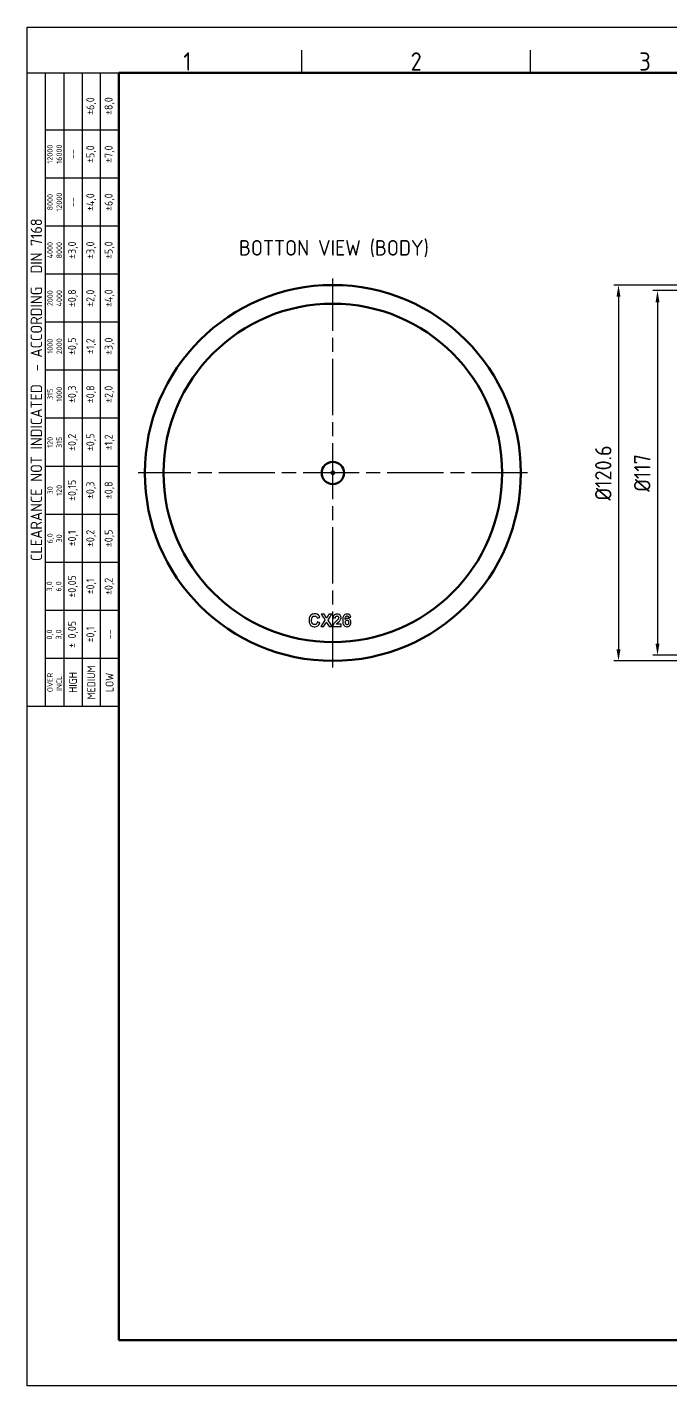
# Model space of a CAD drawing. Extents: x 0 to 616, y 0 to 436.
# Drawn here: x 0 to 206.4, y 0 to 435.9 of the extents above; entities that cross this region are included whole.
import ezdxf
from ezdxf.enums import TextEntityAlignment as Align

# ---------------------------------------------------------------- set-up
doc = ezdxf.new("R2010")
doc.units = 0
doc.header["$LTSCALE"] = 1.5
doc.linetypes.add('AM_ISO08W050', pattern=[18, 12, -1.5, 3, -1.5])
doc.layers.get('0').update_dxf_attribs({"linetype": 'CONTINUOUS'})
doc.layers.get('Defpoints').update_dxf_attribs({"linetype": 'CONTINUOUS'})
for name, color, linetype, lineweight in [('AM_0', 7, 'CONTINUOUS', 50), ('AM_5', 3, 'CONTINUOUS', 25), ('AM_7', 4, 'AM_ISO08W050', 25), ('AM_BOR', 7, 'CONTINUOUS', 50)]:
    doc.layers.add(name, color=color, linetype=linetype, lineweight=lineweight)
doc.layers.add('Layer 1', color=7, linetype='CONTINUOUS')
doc.styles.add('ACISOTS', font='isocp.shx', dxfattribs={"height": 1})
doc.styles.get("Standard").update_dxf_attribs({"font": 'ISOCP.SHX'})
doc.dimstyles.new('AM_ISO', dxfattribs={"dimtxt": 3.5, "dimasz": 2.5, "dimexe": 1, "dimexo": 1, "dimgap": 1.5, "dimtad": 1, "dimdsep": 46, "dimtxsty": 'Standard', "dimcen": 0, "dimclrd": 256, "dimclre": 256, "dimclrt": 2, "dimadec": 0, "dimazin": 2, "dimtp": 0.1, "dimtm": 0.1, "dimtfac": 0.71, "dimtdec": 3, "dimtmove": 0, "dimatfit": 3, "dimfxl": 1, "dimlwd": -1, "dimlwe": -1, "dimarcsym": 0})

# ---------------------------------------------------------------- blocks, each defined once
blk = doc.blocks.new('A3 ZTL')
for p, q in [((19.57, 280.82), (19.57, 9.78)), ((401.17, 280.82), (19.57, 280.82)), ((19.57, 9.78), (401.17, 9.78))]:
    blk.add_line(p, q)
at = {"layer": 'AM_BOR', "color": 135, "lineweight": 25}
for p, q in [((0, 0), (0, 290.61)), ((0, 290.61), (410.96, 290.61)), ((58.71, 280.82), (58.71, 285.71)), ((107.63, 280.82), (107.63, 285.71)), ((3.91, 145.3), (3.91, 280.82)), ((7.83, 280.82), (7.83, 145.3)), ((11.74, 280.82), (11.74, 145.3)), ((15.66, 145.3), (15.66, 280.82)), ((19.57, 268.59), (3.91, 268.59)), ((19.57, 258.32), (3.91, 258.32)), ((19.57, 248.04), (3.91, 248.04)), ((19.57, 237.77), (3.91, 237.77)), ((19.57, 227.5), (3.91, 227.5)), ((19.57, 217.22), (3.91, 217.22)), ((19.57, 206.95), (3.91, 206.95)), ((19.57, 196.67), (3.91, 196.67)), ((19.57, 186.4), (3.91, 186.4)), ((19.57, 176.13), (3.91, 176.13)), ((19.57, 165.85), (3.91, 165.85)), ((19.57, 155.58), (3.91, 155.58)), ((410.96, 0), (0, 0))]:
    blk.add_line(p, q, dxfattribs=at)
blk.add_lwpolyline([(19.57, 145.3), (0, 145.3), (0, 280.82), (19.57, 280.82)], close=True, dxfattribs=at)
at = {"layer": 'AM_BOR', "color": 135, "lineweight": 25, "style": 'ACISOTS'}
for s, p in [('1', (34.25, 283.27)), ('2', (83.17, 283.27)), ('3', (132.09, 283.27))]:
    blk.add_text(s, height=3.91, dxfattribs=at).set_placement(p, align=Align.MIDDLE)
at = {"layer": 'AM_BOR', "color": 135, "lineweight": 25, "attachment_point": 5, "rotation": 90}
for s, insert, char_height, width in [('±6,0', (13.7, 273.73), 1.712, 10.274), ('±8,0', (17.61, 273.73), 1.712, 10.274), ('12000\\P16000', (5.87, 263.45), 1.174, 10.274), ('±5,0', (13.7, 263.45), 1.712, 10.274), ('±7,0', (17.61, 263.45), 1.712, 10.274), ('--', (9.78, 263.45), 1.712, 10.274), ('8000\\P12000', (5.87, 253.18), 1.174, 10.274), ('--', (9.78, 253.18), 1.712, 10.274), ('±4,0', (13.7, 253.18), 1.712, 10.274), ('±6,0', (17.61, 253.18), 1.712, 10.274), ('{\\Fisocp.shx|c0;CLEARANCE NOT INDICATED  - ACCORDING  DIN 7168}', (1.96, 213.06), 2.4462, 135.5186), ('4000\\P8000', (5.87, 242.91), 1.174, 10.274), ('±3,0', (9.78, 242.91), 1.712, 10.274), ('±3,0', (13.7, 242.91), 1.712, 10.274), ('±5,0', (17.61, 242.91), 1.712, 10.274), ('2000\\P4000', (5.87, 232.63), 1.174, 10.274), ('±0,8', (9.78, 232.63), 1.712, 10.274), ('±2,0', (13.7, 232.63), 1.712, 10.274), ('±4,0', (17.61, 232.63), 1.712, 10.274), ('±0,5', (9.78, 222.36), 1.712, 10.274), ('±1,2', (13.7, 222.36), 1.712, 10.274), ('±3,0', (17.61, 222.36), 1.712, 10.274), ('1000\\P2000', (5.87, 222.36), 1.174, 10.274), ('315\\P1000', (5.87, 212.08), 1.174, 10.274), ('±0,3', (9.78, 212.08), 1.712, 10.274), ('±0,8', (13.7, 212.08), 1.712, 10.274), ('±2,0', (17.61, 212.08), 1.712, 10.274), ('±0,2', (9.78, 201.81), 1.712, 10.274), ('±0,5', (13.7, 201.81), 1.712, 10.274), ('120\\P315', (5.87, 201.81), 1.174, 10.274), ('±1,2', (17.61, 201.81), 1.712, 10.274), ('30\\P120', (5.87, 191.54), 1.174, 10.274), ('±0,15', (9.78, 191.54), 1.712, 10.274), ('±0,3', (13.7, 191.54), 1.712, 10.274), ('±0,8', (17.61, 191.54), 1.712, 10.274), ('6,0\\P30', (5.87, 181.26), 1.174, 10.274), ('±0,1', (9.78, 181.26), 1.712, 10.274), ('±0,2', (13.7, 181.26), 1.712, 10.274), ('±0,5', (17.61, 181.26), 1.712, 10.274), ('3,0\\P6,0', (5.87, 170.99), 1.174, 10.274), ('±0,05', (9.78, 170.99), 1.712, 10.274), ('±0,1', (13.7, 170.99), 1.712, 10.274), ('±0,2', (17.61, 170.99), 1.712, 10.274), ('± 0,05', (9.78, 160.71), 1.712, 10.274), ('0,0\\P3,0', (5.87, 160.71), 1.174, 10.274), ('\\pt4.69206;±0,1', (13.7, 160.71), 1.7123, 10.274), ('--', (17.61, 160.71), 1.712, 10.274), ('{\\Fisocp.shx|c0;OVER\\PINCL.}', (5.87, 150.44), 1.1742, 10.274), ('HIGH', (9.78, 150.44), 1.712, 10.274), ('MEDIUM', (13.7, 150.44), 1.712, 10.274), ('LOW', (17.61, 150.44), 1.712, 10.274)]:
    blk.add_mtext(s, dxfattribs=dict(at, insert=insert, char_height=char_height, width=width))
blk = doc.blocks.new('*D38')
at = {"layer": 'AM_5', "transparency": 16777216}
for p, q in [((228.9, 351.38), (200.64, 351.38)), ((202.14, 347.63), (202.14, 238.13)), ((228.9, 234.38), (200.64, 234.38))]:
    blk.add_line(p, q, dxfattribs=at)
for points in [[(201.51, 347.63), (202.76, 347.63), (202.14, 351.38)], [(201.51, 238.13), (202.76, 238.13), (202.14, 234.38)]]:
    blk.add_solid(points, dxfattribs=at)
at = {"layer": 'Defpoints', "color": 0, "transparency": 16777216}
for p in [(230.4, 351.38), (202.14, 234.38), (230.4, 234.38)]:
    blk.add_point(p, dxfattribs=at)
at = {"layer": 'AM_5', "color": 3, "transparency": 16777216, "insert": (197.26, 292.88), "char_height": 5.25, "attachment_point": 5, "rotation": 90}
blk.add_mtext('%%C117', dxfattribs=at)
blk = doc.blocks.new('*D39')
at = {"layer": 'AM_5', "transparency": 16777216}
for p, q in [((225.1, 353.18), (188.14, 353.18)), ((189.64, 349.43), (189.64, 236.33)), ((225.1, 232.58), (188.14, 232.58))]:
    blk.add_line(p, q, dxfattribs=at)
for points in [[(189.01, 349.43), (190.26, 349.43), (189.64, 353.18)], [(189.01, 236.33), (190.26, 236.33), (189.64, 232.58)]]:
    blk.add_solid(points, dxfattribs=at)
at = {"layer": 'Defpoints', "color": 0, "transparency": 16777216}
for p in [(226.6, 353.18), (189.64, 232.58), (226.6, 232.58)]:
    blk.add_point(p, dxfattribs=at)
at = {"layer": 'AM_5', "color": 3, "transparency": 16777216, "insert": (184.76, 292.88), "char_height": 5.25, "attachment_point": 5, "rotation": 90}
blk.add_mtext('%%C120.6', dxfattribs=at)

msp = doc.modelspace()

# ---------------------------------------------------------------- linework, layer by layer
at = {"layer": 'AM_0'}
for radius in [60.3, 54.3, 3.572, 0.469]:
    msp.add_circle((98.033, 292.885), radius, dxfattribs=at)
at = {"layer": 'AM_7'}
for p, q in [((98.033, 230.458), (98.033, 355.312)), ((160.46, 292.885), (35.606, 292.885))]:
    msp.add_line(p, q, dxfattribs=at)
at = {"layer": 'Layer 1', "color": 7}
for points, knots in [([(93.072, 245.088), (93.072, 245.088), (93.851, 244.841), (93.851, 244.841), (93.851, 244.841), (93.732, 244.405), (93.533, 244.082), (93.255, 243.871), (93.255, 243.871), (92.977, 243.66), (92.624, 243.554), (92.196, 243.554), (92.196, 243.554), (91.667, 243.554), (91.232, 243.735), (90.891, 244.096), (90.891, 244.096), (90.55, 244.458), (90.38, 244.953), (90.38, 245.579), (90.38, 245.579), (90.38, 246.243), (90.551, 246.758), (90.894, 247.126), (90.894, 247.126), (91.236, 247.492), (91.686, 247.676), (92.245, 247.676), (92.245, 247.676), (92.732, 247.676), (93.128, 247.532), (93.433, 247.243), (93.433, 247.243), (93.615, 247.074), (93.75, 246.829), (93.841, 246.509), (93.841, 246.509), (93.841, 246.509), (93.044, 246.319), (93.044, 246.319), (93.044, 246.319), (92.998, 246.526), (92.899, 246.689), (92.749, 246.809), (92.749, 246.809), (92.599, 246.929), (92.418, 246.988), (92.204, 246.988), (92.204, 246.988), (91.909, 246.988), (91.669, 246.882), (91.485, 246.67), (91.485, 246.67), (91.301, 246.458), (91.209, 246.115), (91.209, 245.64), (91.209, 245.64), (91.209, 245.136), (91.299, 244.777), (91.481, 244.563), (91.481, 244.563), (91.662, 244.349), (91.898, 244.242), (92.187, 244.242), (92.187, 244.242), (92.402, 244.242), (92.586, 244.31), (92.74, 244.446), (92.74, 244.446), (92.894, 244.582), (93.004, 244.796), (93.072, 245.088)], [0, 0, 0, 0, 0.0555556, 0.0555556, 0.0555556, 0.0833333, 0.1111111, 0.1111111, 0.1111111, 0.1388889, 0.1666667, 0.1666667, 0.1666667, 0.1944444, 0.2222222, 0.2222222, 0.2222222, 0.25, 0.2777778, 0.2777778, 0.2777778, 0.3055556, 0.3333333, 0.3333333, 0.3333333, 0.3611111, 0.3888889, 0.3888889, 0.3888889, 0.4166667, 0.4444444, 0.4444444, 0.4444444, 0.4722222, 0.5, 0.5, 0.5, 0.5277778, 0.5555556, 0.5555556, 0.5555556, 0.5833333, 0.6111111, 0.6111111, 0.6111111, 0.6388889, 0.6666667, 0.6666667, 0.6666667, 0.6944444, 0.7222222, 0.7222222, 0.7222222, 0.75, 0.7777778, 0.7777778, 0.7777778, 0.8055556, 0.8333333, 0.8333333, 0.8333333, 0.8611111, 0.8888889, 0.8888889, 0.8888889, 0.9166667, 0.9444444, 0.9444444, 0.9444444, 0.9722222, 1, 1, 1, 1]), ([(94.137, 243.622), (94.137, 243.622), (95.5, 245.702), (95.5, 245.702), (95.5, 245.702), (95.5, 245.702), (94.265, 247.608), (94.265, 247.608), (94.265, 247.608), (94.265, 247.608), (95.205, 247.608), (95.205, 247.608), (95.205, 247.608), (95.205, 247.608), (96.005, 246.327), (96.005, 246.327), (96.005, 246.327), (96.005, 246.327), (96.788, 247.608), (96.788, 247.608), (96.788, 247.608), (96.788, 247.608), (97.72, 247.608), (97.72, 247.608), (97.72, 247.608), (97.72, 247.608), (96.48, 245.672), (96.48, 245.672), (96.48, 245.672), (96.48, 245.672), (97.843, 243.622), (97.843, 243.622), (97.843, 243.622), (97.843, 243.622), (96.872, 243.622), (96.872, 243.622), (96.872, 243.622), (96.872, 243.622), (95.989, 245), (95.989, 245), (95.989, 245), (95.989, 245), (95.102, 243.622), (95.102, 243.622), (95.102, 243.622), (95.102, 243.622), (94.137, 243.622), (94.137, 243.622)], [0, 0, 0, 0, 0.0833333, 0.0833333, 0.0833333, 0.125, 0.1666667, 0.1666667, 0.1666667, 0.2083333, 0.25, 0.25, 0.25, 0.2916667, 0.3333333, 0.3333333, 0.3333333, 0.375, 0.4166667, 0.4166667, 0.4166667, 0.4583333, 0.5, 0.5, 0.5, 0.5416667, 0.5833333, 0.5833333, 0.5833333, 0.625, 0.6666667, 0.6666667, 0.6666667, 0.7083333, 0.75, 0.75, 0.75, 0.7916667, 0.8333333, 0.8333333, 0.8333333, 0.875, 0.9166667, 0.9166667, 0.9166667, 0.9583333, 1, 1, 1, 1]), ([(100.668, 244.332), (100.668, 244.332), (100.668, 243.622), (100.668, 243.622), (100.668, 243.622), (100.668, 243.622), (97.989, 243.622), (97.989, 243.622), (97.989, 243.622), (98.019, 243.89), (98.105, 244.145), (98.251, 244.385), (98.251, 244.385), (98.396, 244.625), (98.683, 244.944), (99.11, 245.341), (99.11, 245.341), (99.455, 245.661), (99.666, 245.879), (99.743, 245.993), (99.743, 245.993), (99.848, 246.151), (99.901, 246.307), (99.901, 246.461), (99.901, 246.461), (99.901, 246.631), (99.856, 246.762), (99.764, 246.854), (99.764, 246.854), (99.672, 246.945), (99.546, 246.991), (99.384, 246.991), (99.384, 246.991), (99.225, 246.991), (99.098, 246.943), (99.004, 246.847), (99.004, 246.847), (98.91, 246.751), (98.855, 246.591), (98.84, 246.368), (98.84, 246.368), (98.84, 246.368), (98.079, 246.444), (98.079, 246.444), (98.079, 246.444), (98.125, 246.865), (98.267, 247.166), (98.506, 247.35), (98.506, 247.35), (98.746, 247.533), (99.045, 247.625), (99.404, 247.625), (99.404, 247.625), (99.797, 247.625), (100.106, 247.518), (100.331, 247.306), (100.331, 247.306), (100.556, 247.094), (100.668, 246.83), (100.668, 246.515), (100.668, 246.515), (100.668, 246.336), (100.635, 246.165), (100.571, 246.003), (100.571, 246.003), (100.507, 245.84), (100.405, 245.67), (100.266, 245.493), (100.266, 245.493), (100.173, 245.375), (100.006, 245.205), (99.766, 244.984), (99.766, 244.984), (99.524, 244.764), (99.371, 244.616), (99.307, 244.544), (99.307, 244.544), (99.243, 244.471), (99.19, 244.401), (99.15, 244.332), (99.15, 244.332), (99.15, 244.332), (100.668, 244.332), (100.668, 244.332)], [0, 0, 0, 0, 0.047619, 0.047619, 0.047619, 0.0714286, 0.0952381, 0.0952381, 0.0952381, 0.1190476, 0.1428571, 0.1428571, 0.1428571, 0.1666667, 0.1904762, 0.1904762, 0.1904762, 0.2142857, 0.2380952, 0.2380952, 0.2380952, 0.2619048, 0.2857143, 0.2857143, 0.2857143, 0.3095238, 0.3333333, 0.3333333, 0.3333333, 0.3571429, 0.3809524, 0.3809524, 0.3809524, 0.4047619, 0.4285714, 0.4285714, 0.4285714, 0.452381, 0.4761905, 0.4761905, 0.4761905, 0.5, 0.5238095, 0.5238095, 0.5238095, 0.547619, 0.5714286, 0.5714286, 0.5714286, 0.5952381, 0.6190476, 0.6190476, 0.6190476, 0.6428571, 0.6666667, 0.6666667, 0.6666667, 0.6904762, 0.7142857, 0.7142857, 0.7142857, 0.7380952, 0.7619048, 0.7619048, 0.7619048, 0.7857143, 0.8095238, 0.8095238, 0.8095238, 0.8333333, 0.8571429, 0.8571429, 0.8571429, 0.8809524, 0.9047619, 0.9047619, 0.9047619, 0.9285714, 0.952381, 0.952381, 0.952381, 0.9761905, 1, 1, 1, 1]), ([(103.773, 246.632), (103.773, 246.632), (103.033, 246.55), (103.033, 246.55), (103.033, 246.55), (103.016, 246.702), (102.968, 246.815), (102.892, 246.888), (102.892, 246.888), (102.816, 246.96), (102.717, 246.997), (102.595, 246.997), (102.595, 246.997), (102.435, 246.997), (102.298, 246.924), (102.186, 246.778), (102.186, 246.778), (102.075, 246.634), (102.005, 246.332), (101.975, 245.874), (101.975, 245.874), (102.167, 246.098), (102.402, 246.21), (102.685, 246.21), (102.685, 246.21), (103.005, 246.21), (103.277, 246.089), (103.505, 245.846), (103.505, 245.846), (103.732, 245.604), (103.846, 245.29), (103.846, 244.906), (103.846, 244.906), (103.846, 244.497), (103.727, 244.171), (103.487, 243.924), (103.487, 243.924), (103.249, 243.678), (102.941, 243.554), (102.566, 243.554), (102.566, 243.554), (102.164, 243.554), (101.833, 243.71), (101.574, 244.023), (101.574, 244.023), (101.315, 244.336), (101.185, 244.848), (101.185, 245.561), (101.185, 245.561), (101.185, 246.291), (101.319, 246.817), (101.589, 247.14), (101.589, 247.14), (101.859, 247.463), (102.21, 247.625), (102.642, 247.625), (102.642, 247.625), (102.944, 247.625), (103.195, 247.539), (103.393, 247.37), (103.393, 247.37), (103.592, 247.201), (103.718, 246.955), (103.773, 246.632)], [0, 0, 0, 0, 0.0625, 0.0625, 0.0625, 0.09375, 0.125, 0.125, 0.125, 0.15625, 0.1875, 0.1875, 0.1875, 0.21875, 0.25, 0.25, 0.25, 0.28125, 0.3125, 0.3125, 0.3125, 0.34375, 0.375, 0.375, 0.375, 0.40625, 0.4375, 0.4375, 0.4375, 0.46875, 0.5, 0.5, 0.5, 0.53125, 0.5625, 0.5625, 0.5625, 0.59375, 0.625, 0.625, 0.625, 0.65625, 0.6875, 0.6875, 0.6875, 0.71875, 0.75, 0.75, 0.75, 0.78125, 0.8125, 0.8125, 0.8125, 0.84375, 0.875, 0.875, 0.875, 0.90625, 0.9375, 0.9375, 0.9375, 0.96875, 1, 1, 1, 1]), ([(102.041, 244.965), (102.041, 244.717), (102.098, 244.525), (102.212, 244.391), (102.212, 244.391), (102.326, 244.255), (102.457, 244.187), (102.604, 244.187), (102.604, 244.187), (102.746, 244.187), (102.863, 244.243), (102.957, 244.353), (102.957, 244.353), (103.052, 244.464), (103.098, 244.646), (103.098, 244.897), (103.098, 244.897), (103.098, 245.156), (103.048, 245.346), (102.946, 245.467), (102.946, 245.467), (102.845, 245.588), (102.718, 245.648), (102.566, 245.648), (102.566, 245.648), (102.419, 245.648), (102.295, 245.591), (102.193, 245.475), (102.193, 245.475), (102.091, 245.36), (102.041, 245.19), (102.041, 244.965)], [0, 0, 0, 0, 0.125, 0.125, 0.125, 0.1875, 0.25, 0.25, 0.25, 0.3125, 0.375, 0.375, 0.375, 0.4375, 0.5, 0.5, 0.5, 0.5625, 0.625, 0.625, 0.625, 0.6875, 0.75, 0.75, 0.75, 0.8125, 0.875, 0.875, 0.875, 0.9375, 1, 1, 1, 1])]:
    msp.add_open_spline(points, degree=3, knots=knots, dxfattribs=at)

# ---------------------------------------------------------------- block references
at = {"layer": 'AM_0', "lineweight": 0, "xscale": 1.5, "yscale": 1.5, "zscale": 1.5}
msp.add_blockref('A3 ZTL', (0, 0), dxfattribs=at)

# ---------------------------------------------------------------- texts
at = {"layer": 'AM_0'}
msp.add_text('BOTTON VIEW (BODY)', height=5, dxfattribs=at).set_placement((67.922, 362.612))

# ---------------------------------------------------------------- dimensions: what is measured, and where the dimension line sits
at = {"layer": 'AM_5'}
for base, p1, p2, text, picture, middle in [((189.639, 232.585), (226.602, 353.185), (226.602, 232.585), '%%C120.6', '*D39', (184.764, 292.885)), ((202.139, 234.385), (230.402, 351.385), (230.402, 234.385), '%%C117', '*D38', (197.264, 292.885))]:
    dim = msp.add_linear_dim(base=base, p1=p1, p2=p2, angle=90, text=text, dimstyle='AM_ISO', override={"dimscale": 1.5, "dimclrt": 3, "dimadec": 2, "dimtp": 0, "dimtm": 0.12, "dimtdec": 2}, dxfattribs=at)
    dim.commit()
    dim.dimension.update_dxf_attribs({"geometry": picture, "text_midpoint": middle})

doc.saveas('drawing.dxf')
